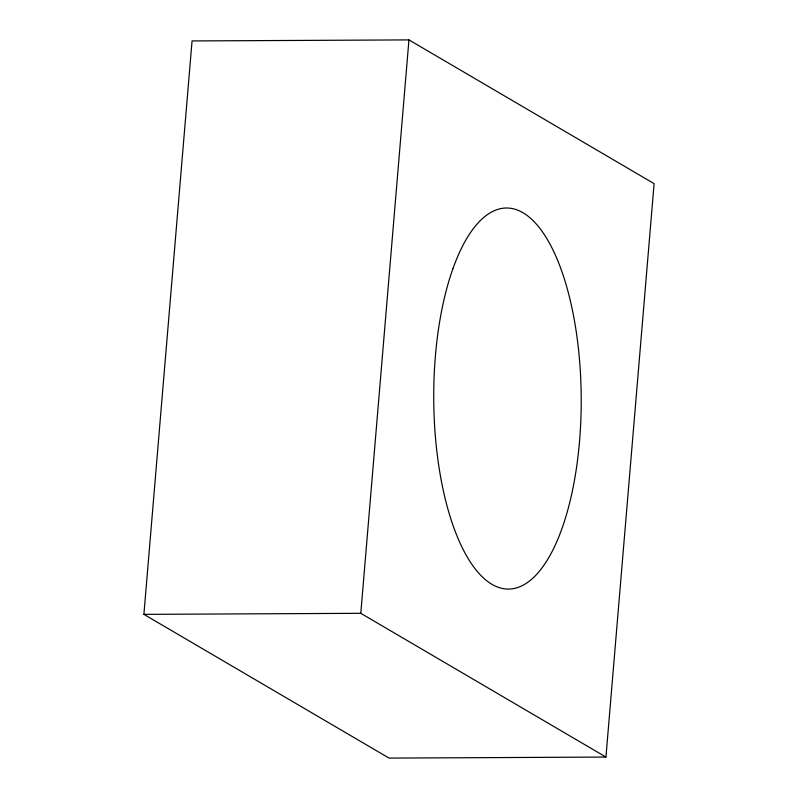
<?xml version="1.0" encoding="UTF-8"?>
<svg xmlns="http://www.w3.org/2000/svg" width="798" height="798" viewBox="0 0 798 798"><rect width="100%" height="100%" fill="white"/><g stroke="black" fill="none" stroke-linecap="round" stroke-linejoin="round"><path stroke-width="1.2" d="M143.899 614.36L192.059 40.937L408.945 39.9L654.101 183.64L605.941 757.063L389.055 758.1L143.899 614.36L360.796 613.313L605.941 757.063M360.796 613.313L408.945 39.9M452.825 268.986A190.532 73.745 89.7 0 0 491.847 584.266A190.532 73.745 89.7 0 0 577.672 342.192A190.532 73.745 89.7 0 0 452.825 268.986"/></g></svg>
